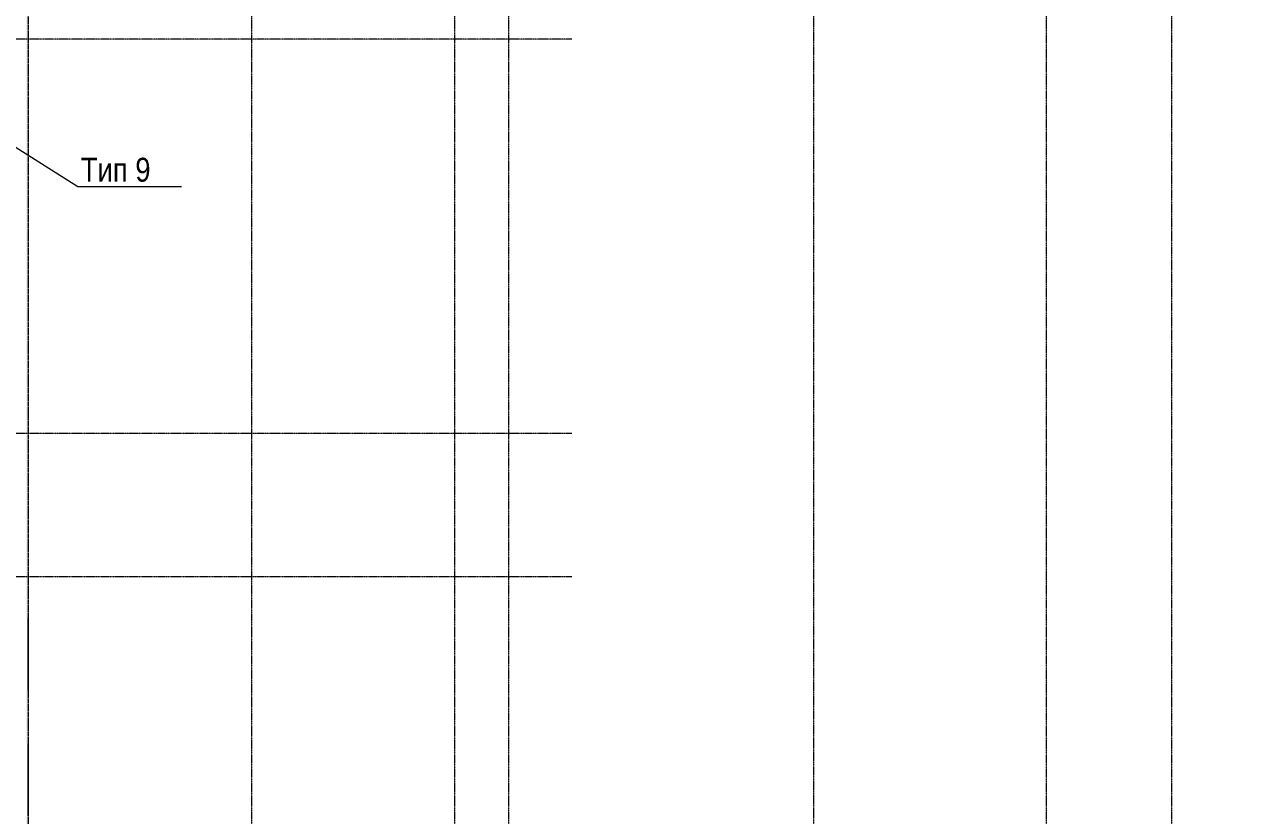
# Model space of a CAD drawing. Header units: millimetres. Extents: x -231292 to 573618, y -153144 to 564035.
# Drawn here: x 29273 to 49570, y 61430 to 74680 of the extents above; entities that cross this region are included whole.
import ezdxf
from ezdxf import colors
from ezdxf.entities.mleader import LeaderData, LeaderLine
from ezdxf.math import Vec2, Vec3

# ---------------------------------------------------------------- set-up
doc = ezdxf.new("R2010")
doc.units = ezdxf.units.MM
doc.linetypes.add('CENTER2', pattern=[28.575, 19.05, -3.175, 3.175, -3.175])
doc.linetypes.add('DASHED', pattern=[19.05, 12.7, -6.35])
for name, color, linetype, lineweight in [('A-Wall_Материал_Газоблок_Контур', 250, 'Continuous', 0), ('АР_Окна', 250, 'Continuous', 5), ('АР_Штриховка', 250, 'Continuous', 0), ('Размеры зашивки ГКЛ', 250, 'Continuous', 0), ('РД_Оси_100', 250, 'Continuous', 0)]:
    doc.layers.add(name, color=color, linetype=linetype, lineweight=lineweight)
doc.layers.add('АР_Делит', color=250, linetype='Continuous', lineweight=0, plot=False)
doc.styles.add('style1', font='ARIALN.TTF')

# ---------------------------------------------------------------- blocks, each defined once
blk = doc.blocks.new('СОШ_2200_АР_ОСИ_М100_28.05.24')
at = {"layer": 'АР_Делит', "color": 5, "linetype": 'DASHED'}
blk.add_lwpolyline([(114955, 135155), (114955, -355), (93595.036, -355), (93595.036, 13855), (94145, 13855), (94145, 68320), (66055, 68320), (66055, 13857.73), (83455, 13857.73), (83455, -355), (45245, -355), (45245, 13145), (44695, 13145), (44695, 26755), (45245, 26755), (45245, 68320), (20455, 68320), (20455, 26755), (27955, 26755), (27955, 13145), (-355, 13145), (-355, 100855)], dxfattribs=at)
at = {"layer": 'РД_Оси_100', "linetype": 'CENTER2'}
for p, q in [((24200, -6155), (24200, 139938.679)), ((27600, -6155), (27600, 139938.679)), ((37500, -6155), (37500, 139938.679)), ((39600, -6155), (39600, 139938.679)), ((29555, 61200), (-5954.958, 61200)), ((29555, 54600), (-5954.958, 54600)), ((29555, 52200), (-5954.958, 52200))]:
    blk.add_line(p, q, dxfattribs=at)
for points in [[(28500, -6155), (28500, 139938.679)], [(33600, 139938.679), (33600, -6155)]]:
    blk.add_lwpolyline(points, dxfattribs=at)

msp = doc.modelspace()

# ---------------------------------------------------------------- hatches: boundary and pattern name
at = {"layer": 'АР_Штриховка', "linetype": 'Continuous', "lineweight": 0}
h = msp.add_hatch(dxfattribs=at)
h.set_pattern_fill('_U', color=256, angle=-360, style=0, pattern_type=0)
h.set_pattern_definition([(360, (8883.4027, 13229.6861), (2e-16, 1), [])])
h.paths.add_polyline_path([(29338.403, 81549.69), (29313.403, 81574.69), (29313.403, 80329.686), (29338.403, 80329.686)], flags=0)
h.paths.add_polyline_path([(29338.403, 79129.686), (29313.403, 79129.686), (29313.403, 78229.686), (29338.403, 78229.686)], flags=0)
h.paths.add_polyline_path([(29338.403, 74929.686), (29313.403, 74929.686), (29313.403, 64729.686), (29338.403, 64729.686)], flags=0)
h.paths.add_polyline_path([(29338.403, 63529.686), (29313.403, 63529.686), (29313.403, 62629.686), (29338.403, 62629.686)], flags=0)
h.paths.add_polyline_path([(29338.403, 61429.686), (29313.403, 61429.686), (29313.403, 60529.686), (29338.403, 60529.686)], flags=0)
h.paths.add_polyline_path([(29338.403, 57229.686), (29313.403, 57229.686), (29313.403, 55429.686), (29338.403, 55429.686)], flags=0)
h.paths.add_polyline_path([(29338.403, 54229.686), (29313.403, 54229.686), (29313.403, 53329.686), (29338.403, 53329.686)], flags=0)
h.paths.add_polyline_path([(29338.403, 52129.686), (29313.403, 52129.686), (29313.403, 51229.686), (29338.403, 51229.686)], flags=0)
h.paths.add_polyline_path([(29338.403, 47929.686), (29313.403, 47929.686), (29313.403, 46929.686), (29338.403, 46929.686)], flags=0)

# ---------------------------------------------------------------- linework, layer by layer
at = {"layer": 'A-Wall_Материал_Газоблок_Контур', "linetype": 'Continuous', "lineweight": 0}
for p, q in [((29338.403, 63529.686), (29338.403, 64729.686)), ((29338.403, 61429.686), (29338.403, 62629.686))]:
    msp.add_line(p, q, dxfattribs=at)
at = {"layer": 'АР_Окна', "linetype": 'Continuous', "lineweight": 5}
for p, q in [((29338.403, 64729.686), (29338.403, 63529.686)), ((29338.403, 62629.686), (29338.403, 61429.686))]:
    msp.add_line(p, q, dxfattribs=at)

# ---------------------------------------------------------------- block references
at = {"layer": 'РД_Оси_100'}
msp.add_blockref('СОШ_2200_АР_ОСИ_М100_28.05.24', (8883.403, 13229.686), dxfattribs=at)

# ---------------------------------------------------------------- leaders
at = {"layer": 'Размеры зашивки ГКЛ'}
ml = msp.add_multileader_mtext('Standard', dxfattribs=at)
ml.set_content('\\pxsm1;Тип 9  ', color=(0, 0, 138), style='style1')
ml.set_leader_properties(color=256, linetype='ByLayer', lineweight=9)
ml.build(insert=Vec2(0, 0))
ml.multileader.update_dxf_attribs({"has_dogleg": 0, "text_left_attachment_type": 6, "text_right_attachment_type": 6, "text_bottom_attachment_type": 10, "dogleg_length": 25, "arrow_head_size": 400})
ctx = ml.context
ctx.base_point, ctx.char_height, ctx.arrow_head_size, ctx.landing_gap_size, ctx.plane_origin = Vec3(30171.191, 71964.686), 400, 400, 50, Vec3(19142.861, 77773.883)
ctx.left_attachment, ctx.right_attachment, ctx.top_attachment = 6, 6, 10
notes = []
notes.append((ctx, [(0, (1, 1, 0), (30146.191, 71964.686), (1, 0), 25, [(1, [(28571.736, 72972.686)], 0, [])])]))
ctx.mtext.insert, ctx.mtext.width, ctx.mtext.defined_height, ctx.mtext.line_spacing_factor, ctx.mtext.flow_direction = Vec3(30221.191, 72444.686), 1668.44707, 600, 0.3, 5
for ctx, leaders in notes:
    for number, flags, end, landing, length, lines in leaders:
        leader = LeaderData()
        leader.index, (leader.has_last_leader_line, leader.has_dogleg_vector, leader.attachment_direction) = number, flags
        leader.last_leader_point, leader.dogleg_vector, leader.dogleg_length = Vec3(end), Vec3(landing), length
        for number, points, colour, breaks in lines:
            line = LeaderLine()
            line.index, line.vertices, line.color, line.breaks = number, Vec3.list(points), colors.encode_raw_color(colour), breaks
            leader.lines.append(line)
        ctx.leaders.append(leader)

doc.saveas('drawing.dxf')
